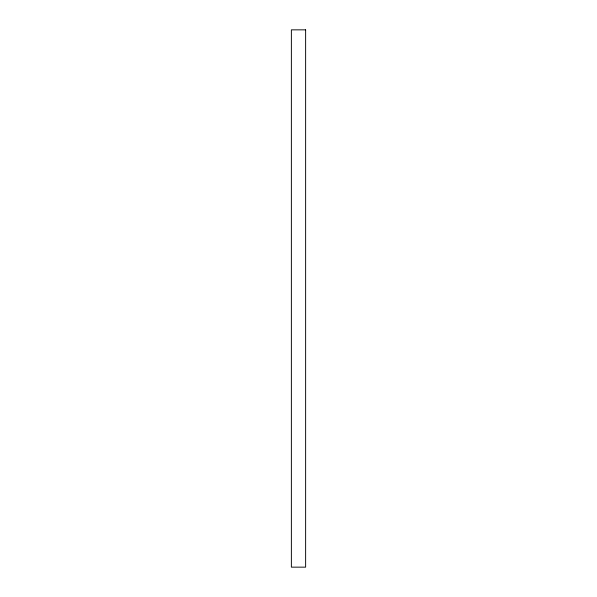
<?xml version="1.0" encoding="UTF-8"?>
<svg xmlns="http://www.w3.org/2000/svg" width="597" height="597" viewBox="0 0 597 597"><rect width="100%" height="100%" fill="white"/><g stroke="black" fill="none" stroke-linecap="round" stroke-linejoin="round"><path stroke-width="0.9" d="M305.627 29.85L291.373 29.85L291.373 567.15L305.627 567.15L305.627 29.85"/></g></svg>
